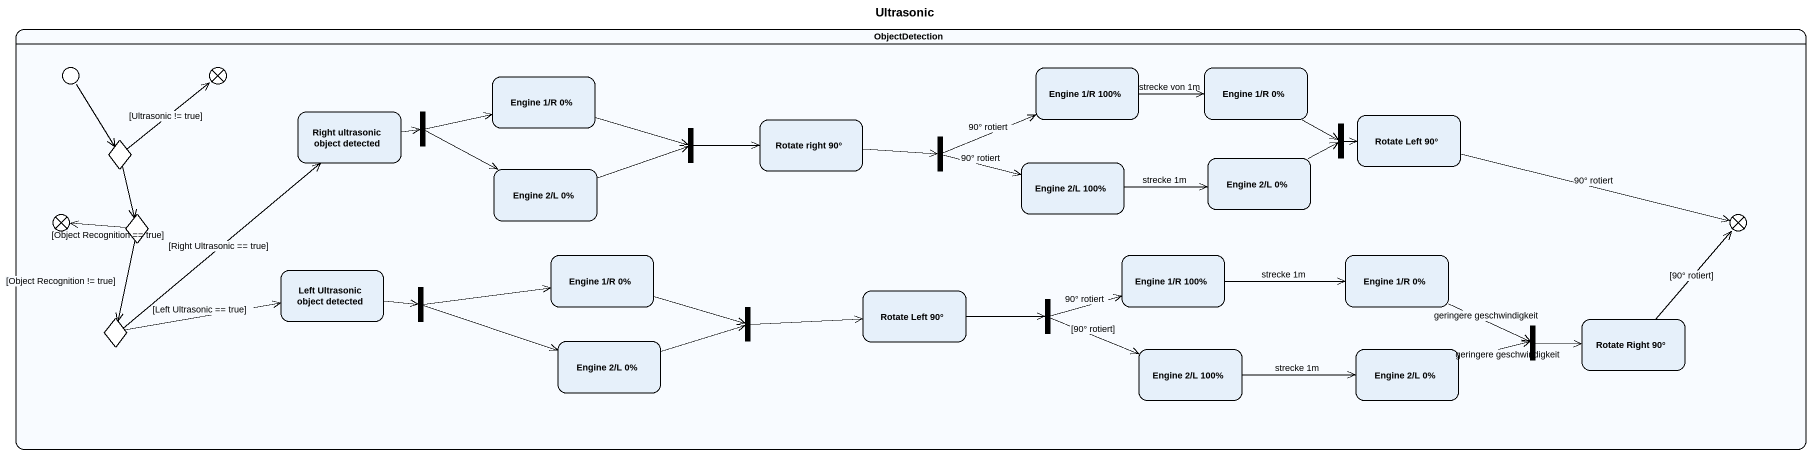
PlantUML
@startuml
title Ultrasonic
hide empty description
state ObjectDetection {
  state entry1 <<entryPoint>>
  state exit1 <<exitPoint>>
  state "Engine 1/R 0%" as Engine_1_R_0
  state "Engine 1/R 100%" as Engine_1_R_100
  state "Engine 1/R 0%" as Engine_1_R_0_2
  state "Right ultrasonic object detected" as Right_ultrasonic_object
  state fork1 <<fork>>
  state "Rotate Left 90°" as Rotate_Left_90
  state choice1 <<choice>>
  state fork2 <<join>>
  state "Rotate right 90°" as Rotate_right_90
  state fork3 <<fork>>
  state fork4 <<join>>
  state "Engine 2/L 0%" as Engine_2_L_0
  state "Engine 2/L 100%" as Engine_2_L_100
  state "Engine 2/L 0%" as Engine_2_L_0_2
  state exit2 <<exitPoint>>
  state choice2 <<choice>>
  state exit3 <<exitPoint>>
  state "Left Ultrasonic object detected" as Left_Ultrasonic_object
  state "Engine 1/R 0%" as Engine_1_R_0_3
  state "Engine 1/R 100%" as Engine_1_R_100_2
  state "Engine 1/R 0%" as Engine_1_R_0_4
  state fork5 <<fork>>
  state fork6 <<join>>
  state "Rotate Left 90°" as Rotate_Left_90_2
  state fork7 <<fork>>
  state choice3 <<choice>>
  state "Engine 2/L 0%" as Engine_2_L_0_3
  state "Engine 2/L 100%" as Engine_2_L_100_2
  state "Engine 2/L 0%" as Engine_2_L_0_4
  state fork8 <<join>>
  state "Rotate Right 90°" as Rotate_Right_90
}
entry1 --> choice1
Engine_1_R_0 -right-> fork2
Engine_1_R_100 -right-> Engine_1_R_0_2 : strecke von 1m
Engine_1_R_0_2 -right-> fork4
Right_ultrasonic_object -right-> fork1
fork1 -right-> Engine_1_R_0
fork1 -right-> Engine_2_L_0
Rotate_Left_90 -right-> exit3 : 90° rotiert
choice1 -up-> exit1 : [Ultrasonic != true]
choice1 --> choice2
fork2 -right-> Rotate_right_90
Rotate_right_90 -right-> fork3
fork3 -right-> Engine_1_R_100 : 90° rotiert
fork3 -right-> Engine_2_L_100 : 90° rotiert
fork4 -right-> Rotate_Left_90
Engine_2_L_0 -right-> fork2
Engine_2_L_100 -right-> Engine_2_L_0_2 : strecke 1m
Engine_2_L_0_2 -right-> fork4
choice2 -left-> exit2 : [Object Recognition == true]
choice2 --> choice3 : [Object Recognition != true]
Left_Ultrasonic_object -right-> fork5
Engine_1_R_0_3 -right-> fork6
Engine_1_R_100_2 -right-> Engine_1_R_0_4 : strecke 1m
Engine_1_R_0_4 -right-> fork8 : geringere geschwindigkeit
fork5 -right-> Engine_1_R_0_3
fork5 -right-> Engine_2_L_0_3
fork6 -right-> Rotate_Left_90_2
Rotate_Left_90_2 -right-> fork7
fork7 -right-> Engine_1_R_100_2 : 90° rotiert
fork7 -right-> Engine_2_L_100_2 : [90° rotiert]
choice3 -up-> Right_ultrasonic_object : [Right Ultrasonic == true]
choice3 -right-> Left_Ultrasonic_object : [Left Ultrasonic == true]
Engine_2_L_0_3 -right-> fork6
Engine_2_L_100_2 -right-> Engine_2_L_0_4 : strecke 1m
Engine_2_L_0_4 -right-> fork8 : geringere geschwindigkeit
fork8 -right-> Rotate_Right_90
Rotate_Right_90 -up-> exit3 : [90° rotiert]
@enduml
